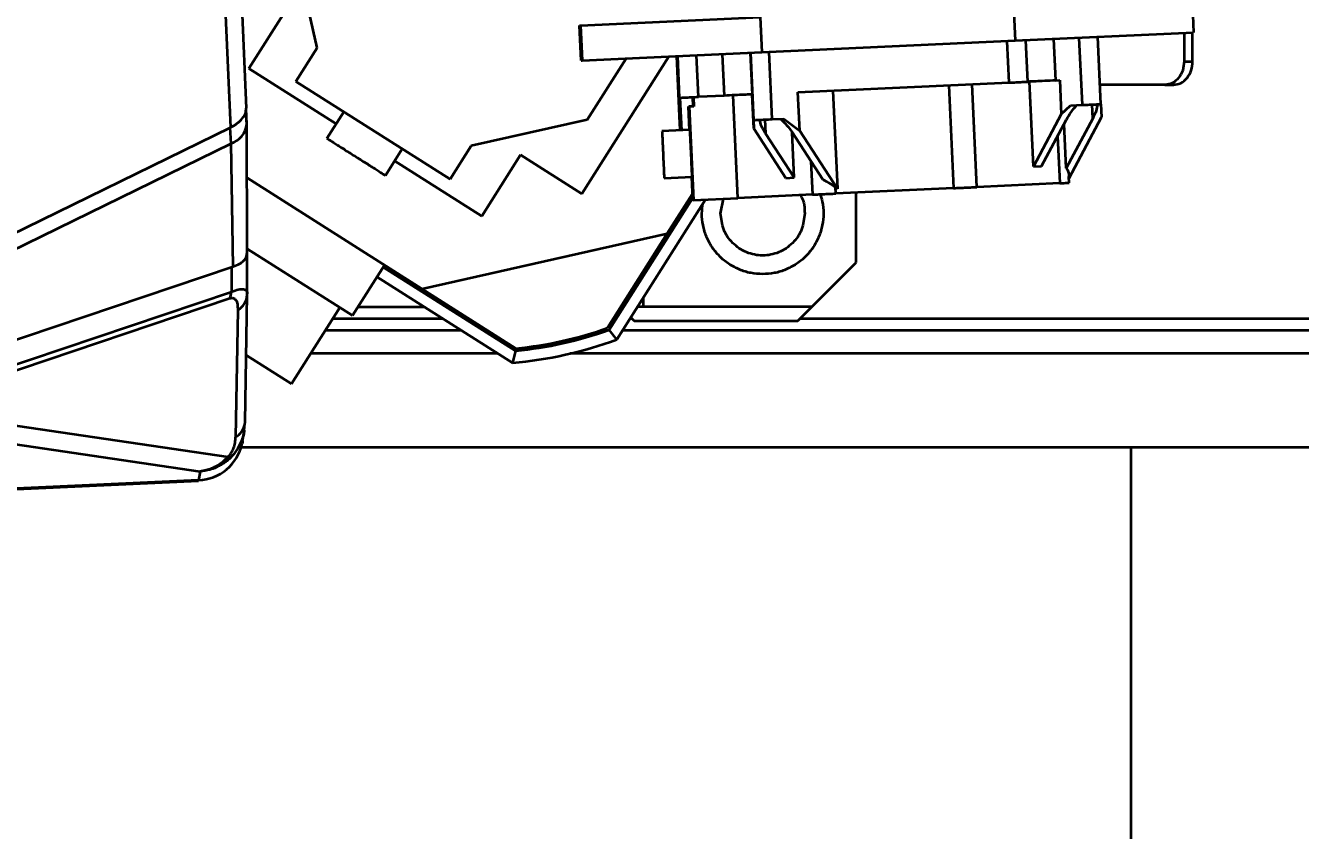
# Model space of a CAD drawing. Header units: millimetres. Extents: x 0 to 420, y 0 to 297.
# Drawn here: x 143.25 to 145.978, y 160.372 to 162.094 of the extents above; entities that cross this region are included whole.
import ezdxf

# ---------------------------------------------------------------- set-up
doc = ezdxf.new("R2010")
doc.units = ezdxf.units.MM
doc.layers.add('尺寸线层', color=150, linetype='Continuous')
doc.styles.add('SLDTEXTSTYLE2', font='TXT', dxfattribs={"width": 0.7})
doc.dimstyles.new('SLDDIMSTYLE0', dxfattribs={"dimtxt": 3.5, "dimasz": 3.302, "dimexe": 0, "dimexo": 0.0625, "dimgap": 0.875, "dimtad": 1, "dimdec": 1, "dimlfac": 100, "dimrnd": 1e-09, "dimzin": 12, "dimdsep": 46, "dimtxsty": 'SLDTEXTSTYLE2', "dimsah": 1, "dimcen": 0.09, "dimadec": 0, "dimazin": 3, "dimtfac": 1, "dimtdec": 3, "dimtofl": 0, "dimtmove": 0, "dimatfit": 3, "dimfxl": 0, "dimfrac": 2, "dimtolj": 1, "dimtzin": 12, "dimarcsym": 0})
doc.dimstyles.new('SLDDIMSTYLE2', dxfattribs={"dimtxt": 0.18, "dimasz": 3.302, "dimexe": 0, "dimexo": 0.0625, "dimgap": 0, "dimtad": 0, "dimtih": 1, "dimtoh": 1, "dimdec": 0, "dimrnd": 1e-09, "dimzin": 0, "dimdsep": 46, "dimtxsty": 'Standard', "dimsah": 1, "dimcen": 0.09, "dimadec": 0, "dimazin": 0, "dimtfac": 3.302, "dimtdec": 0, "dimtofl": 0, "dimtmove": 0, "dimatfit": 3, "dimfxl": 0, "dimfrac": 2, "dimtolj": 1, "dimtzin": 0, "dimarcsym": 0})

# ---------------------------------------------------------------- blocks, each defined once
blk = doc.blocks.new('_D_7')
at = {"layer": '尺寸线层'}
for p, q in [((70.597, 160.4022), (70.597, 246.1922)), ((332.8156, 175.1167), (332.8156, 246.1922)), ((332.8156, 245.1922), (70.597, 245.1922))]:
    blk.add_line(p, q, dxfattribs=at)
for points in [[(70.597, 245.1922), (73.899, 244.6842), (73.899, 245.7002)], [(332.8156, 245.1922), (329.5136, 245.7002), (329.5136, 244.6842)]]:
    blk.add_solid(points, dxfattribs=at)
at = {"layer": '尺寸线层', "insert": (202.8758, 249.704), "char_height": 3.5, "attachment_point": 1, "style": 'SLDTEXTSTYLE2'}
blk.add_mtext('26221.85', dxfattribs=at)

msp = doc.modelspace()

# ---------------------------------------------------------------- linework, layer by layer
at = {"color": 7, "linetype": 'Continuous', "lineweight": 35}
for p, q in [((143.8743, 162.046), (143.8188, 162.294)), ((143.6778, 162.1322), (143.689, 161.8762)), ((143.7132, 162.1338), (143.7226, 161.9172)), ((143.7286, 162.0022), (143.8116, 162.1332)), ((145.3646, 162.1366), (145.368, 162.0617)), ((145.7464, 162.1542), (145.7498, 162.0792)), ((144.4377, 162.094), (144.8225, 162.1117)), ((144.8225, 162.1117), (144.826, 162.0368)), ((144.4356, 162.0939), (144.4377, 162.094)), ((144.4391, 162.019), (144.4356, 162.0939)), ((144.4377, 162.094), (144.4412, 162.0191)), ((145.368, 162.0617), (145.7498, 162.0792)), ((145.7295, 162.0783), (145.7295, 162.0172)), ((145.7477, 162.0172), (145.7477, 162.0791)), ((144.826, 162.0368), (145.368, 162.0617)), ((145.355, 161.972), (145.3509, 162.0609)), ((145.3948, 161.9738), (145.3907, 162.0627)), ((145.4502, 162.0655), (145.4543, 161.9766)), ((145.5118, 161.9241), (145.5052, 162.068)), ((145.5516, 161.926), (145.545, 162.0698)), ((143.8288, 161.9742), (143.8743, 162.046)), ((144.4391, 162.019), (144.4412, 162.0191)), ((144.4408, 161.7343), (144.6267, 162.0276)), ((144.4412, 162.0191), (144.826, 162.0368)), ((144.5353, 162.0234), (144.4522, 161.8924)), ((144.6505, 161.8846), (144.6439, 162.0284)), ((144.65, 161.9396), (144.6459, 162.0285)), ((144.6901, 161.9414), (144.686, 162.0304)), ((144.741, 162.0329), (144.7451, 161.944)), ((144.8011, 162.0356), (144.8052, 161.9467)), ((144.8014, 162.0357), (144.808, 161.8918)), ((144.8481, 161.8936), (144.8415, 162.0375)), ((143.7286, 162.0022), (143.9152, 161.8839)), ((145.7295, 162.0172), (145.7477, 162.0172)), ((144.1588, 161.7651), (143.8288, 161.9742)), ((144.9032, 161.9512), (145.355, 161.972)), ((145.2262, 161.9661), (145.2363, 161.7463)), ((145.2856, 161.7486), (145.2756, 161.9683)), ((145.4071, 161.7922), (145.3987, 161.974)), ((145.4543, 161.9766), (145.4632, 161.977)), ((145.4632, 161.977), (145.4665, 161.9042)), ((145.6884, 161.9672), (145.5497, 161.9672)), ((145.6884, 161.9672), (145.7066, 161.9672)), ((144.6482, 161.9395), (144.65, 161.9396)), ((144.6514, 161.8696), (144.6482, 161.9395)), ((144.6505, 161.9396), (144.6537, 161.8697)), ((144.6791, 161.9209), (144.6782, 161.9409)), ((144.6797, 161.941), (144.6806, 161.921)), ((144.7451, 161.944), (144.6901, 161.9414)), ((144.7744, 161.7251), (144.7643, 161.9449)), ((144.8053, 161.9467), (144.8052, 161.9467)), ((144.8086, 161.8739), (144.8053, 161.9467)), ((144.907, 161.8686), (144.9032, 161.9512)), ((144.9778, 161.9547), (144.9875, 161.7449)), ((143.7241, 161.883), (143.7217, 161.9115)), ((143.7241, 161.883), (143.7224, 161.9158)), ((144.6691, 161.9205), (144.6707, 161.9205)), ((144.6714, 161.8705), (144.6691, 161.9205)), ((144.6806, 161.921), (144.6707, 161.9205)), ((144.6707, 161.9205), (144.6798, 161.7207)), ((145.4665, 161.9042), (145.4867, 161.923)), ((145.4867, 161.923), (145.5118, 161.9241)), ((145.5339, 161.8954), (145.5326, 161.9251)), ((145.5515, 161.926), (145.5526, 161.8983)), ((143.9313, 161.9093), (143.8954, 161.8527)), ((144.4522, 161.8924), (144.2043, 161.8369)), ((144.6505, 161.8846), (144.6506, 161.8846)), ((144.6506, 161.8846), (144.6514, 161.8696)), ((144.8079, 161.8918), (144.8086, 161.8739)), ((144.8324, 161.8929), (144.8338, 161.8632)), ((144.8481, 161.8936), (144.8731, 161.8948)), ((144.8731, 161.8948), (144.907, 161.8686)), ((145.4665, 161.9042), (145.4071, 161.7922)), ((145.4246, 161.793), (145.4777, 161.8928)), ((145.4773, 161.7888), (145.4729, 161.8839)), ((145.5339, 161.8954), (145.4773, 161.7888)), ((145.4833, 161.7677), (145.5526, 161.8983)), ((143.177, 161.6258), (143.689, 161.8762)), ((143.6905, 161.8419), (143.6881, 161.8758)), ((143.7249, 161.609), (143.7241, 161.8817)), ((144.6722, 161.8706), (144.6123, 161.8678)), ((144.8086, 161.8739), (144.8776, 161.7679)), ((144.8953, 161.7687), (144.8338, 161.8632)), ((144.8905, 161.8659), (144.9562, 161.7648)), ((144.8953, 161.7687), (144.8908, 161.8654)), ((144.9875, 161.7449), (144.907, 161.8686)), ((145.4588, 161.8573), (145.4634, 161.7567)), ((143.1785, 161.5915), (143.6905, 161.8419)), ((143.6949, 161.5783), (143.6905, 161.8419)), ((144.0204, 161.7734), (144.0563, 161.83)), ((144.2043, 161.8369), (144.1588, 161.7651)), ((144.0402, 161.8047), (144.2269, 161.6864)), ((144.2269, 161.6864), (144.3099, 161.8173)), ((144.3099, 161.8173), (144.4408, 161.7343)), ((144.9311, 161.8035), (144.9344, 161.7324)), ((145.4071, 161.7922), (145.4246, 161.793)), ((143.7244, 161.7681), (144.0981, 161.5312)), ((144.6168, 161.7679), (144.6768, 161.7707)), ((144.6783, 161.7207), (144.676, 161.7706)), ((144.8776, 161.7679), (144.8953, 161.7687)), ((144.9833, 161.7481), (144.9875, 161.7449)), ((144.9839, 161.7347), (144.9833, 161.7481)), ((145.2363, 161.7463), (144.9839, 161.7347)), ((145.4634, 161.7567), (145.2856, 161.7486)), ((145.4837, 161.7577), (145.4831, 161.7711)), ((144.499, 161.4431), (144.6781, 161.7257)), ((144.7053, 161.7219), (144.5155, 161.4226)), ((144.6235, 161.649), (144.6777, 161.7344)), ((144.6798, 161.7207), (144.6783, 161.7207)), ((144.6798, 161.7207), (144.7744, 161.7251)), ((144.7377, 161.6922), (144.744, 161.7237)), ((144.9344, 161.7324), (144.7744, 161.7251)), ((145.0277, 161.5872), (145.0277, 161.7367)), ((144.0981, 161.5312), (144.6235, 161.649)), ((144.4957, 161.4473), (144.6235, 161.649)), ((143.9499, 161.4736), (143.7249, 161.6162)), ((143.7249, 161.5207), (143.7247, 161.6047)), ((144.9327, 161.4922), (145.0277, 161.5872)), ((143.1816, 161.4056), (143.6949, 161.5783)), ((143.6911, 161.577), (143.6912, 161.5246)), ((144.0185, 161.5817), (143.9499, 161.4736)), ((144.2924, 161.3726), (144.0024, 161.5564)), ((144.0158, 161.5775), (144.2986, 161.3982)), ((144.0981, 161.5312), (144.2998, 161.4034)), ((143.1829, 161.3408), (143.6877, 161.5107)), ((143.1863, 161.3547), (143.6912, 161.5246)), ((143.7203, 161.2467), (143.7249, 161.5182)), ((143.7246, 161.5143), (143.7245, 161.5242)), ((143.7249, 161.5182), (143.7249, 161.5199)), ((144.5727, 161.4922), (144.5727, 161.5128)), ((143.7046, 161.4854), (143.7, 161.2139)), ((143.8195, 161.3278), (143.9228, 161.4908)), ((143.9618, 161.4922), (144.1036, 161.4922)), ((144.5727, 161.4922), (144.5597, 161.4922)), ((144.9327, 161.4922), (144.5727, 161.4922)), ((144.9027, 161.4622), (144.9327, 161.4922)), ((143.9079, 161.4672), (144.143, 161.4672)), ((144.5438, 161.4672), (144.5477, 161.4672)), ((144.5453, 161.4696), (144.5527, 161.4622)), ((144.5527, 161.4622), (144.9027, 161.4622)), ((144.9077, 161.4672), (146.3154, 161.4672)), ((143.892, 161.4422), (144.1824, 161.4422)), ((144.5155, 161.4226), (144.499, 161.4431)), ((144.528, 161.4422), (151.2154, 161.4422)), ((144.2613, 161.3922), (143.8603, 161.3922)), ((144.2986, 161.3982), (144.2924, 161.3726)), ((151.2154, 161.3922), (144.4151, 161.3922)), ((143.7227, 161.3891), (143.8195, 161.3278)), ((143.1561, 161.2491), (143.6839, 161.1715)), ((143.7148, 161.2048), (143.7187, 161.2289)), ((143.7185, 161.2278), (143.72, 161.2428)), ((143.1013, 161.2173), (143.6238, 161.1404)), ((143.712, 161.1922), (151.2154, 161.1922)), ((145.6154, 161.1922), (145.6154, 160.3422)), ((143.6207, 161.1215), (142.7394, 161.081)), ((142.7394, 161.0799), (143.6207, 161.1204)), ((143.6207, 161.1215), (143.6206, 161.1208)), ((143.6238, 161.1404), (143.6207, 161.1215))]:
    msp.add_line(p, q, dxfattribs=at)
at = {"color": 7, "linetype": 'Continuous', "lineweight": 35, "flags": 128}
for points in [[(143.72, 161.2428), (143.7201, 161.2433), (143.7203, 161.2467)], [(143.7148, 161.2048), (143.7146, 161.2032), (143.7139, 161.1997)]]:
    msp.add_lwpolyline(points, dxfattribs=at)
at = {"color": 7, "linetype": 'Continuous', "lineweight": 35}
for centre, radius, start, end in [((143.6754, 161.8886), 0.049, 287.9319, 353.4268), ((143.6459, 161.5285), 0.0454, 336.9325, 355.1216), ((143.6852, 161.5201), 0.0397, 299.2085, 357.3381), ((144.2187, 162.2244), 0.825, 275.6428, 289.6182), ((144.2187, 162.2244), 0.855, 274.9449, 290.3162), ((144.2187, 162.2244), 0.83, 275.5238, 289.7373), ((143.6803, 161.2489), 0.0402, 299.3983, 351.2565), ((143.6167, 161.2209), 0.0995, 272.3295, 347.6728), ((143.6898, 161.1789), 0.00942, 231.6038, 265.6502)]:
    msp.add_arc(centre, radius, start, end, dxfattribs=at)
for points in [[(145.7295, 162.0172), (145.7289, 162.0107), (145.7277, 161.9976), (145.7182, 161.9811), (145.7046, 161.9695), (145.6938, 161.968), (145.6884, 161.9672)], [(145.7066, 161.9672), (145.7119, 161.968), (145.7227, 161.9695), (145.7363, 161.9811), (145.7459, 161.9976), (145.7471, 162.0107), (145.7477, 162.0172)], [(145.355, 161.972), (145.3602, 161.9722), (145.3707, 161.9727), (145.3839, 161.9733), (145.3931, 161.9737), (145.3942, 161.9738), (145.3948, 161.9738)], [(145.4543, 161.9766), (145.4464, 161.9762), (145.4307, 161.9755), (145.411, 161.9746), (145.3972, 161.9739), (145.3955, 161.9739), (145.3946, 161.9738)], [(144.65, 161.9396), (144.6506, 161.9396), (144.6519, 161.9397), (144.6612, 161.9401), (144.6744, 161.9407), (144.6849, 161.9412), (144.6901, 161.9414)], [(143.689, 161.8762), (143.6941, 161.879), (143.7044, 161.8847), (143.715, 161.8949), (143.7218, 161.9059), (143.7223, 161.9135), (143.7226, 161.9172)], [(145.5118, 161.9241), (145.517, 161.9244), (145.5275, 161.9249), (145.5406, 161.9255), (145.5498, 161.9259), (145.551, 161.9259), (145.5516, 161.926)], [(144.808, 161.8918), (144.8086, 161.8918), (144.8098, 161.8919), (144.8191, 161.8923), (144.8324, 161.8929), (144.8428, 161.8934), (144.8481, 161.8936)], [(144.6123, 161.8678), (144.6123, 161.867), (144.6124, 161.8655), (144.613, 161.854), (144.6138, 161.8375), (144.6147, 161.8179), (144.6156, 161.7982), (144.6164, 161.7817), (144.6168, 161.7702), (144.6168, 161.7687), (144.6168, 161.7679)], [(144.6768, 161.7707), (144.6768, 161.7714), (144.6768, 161.7729), (144.6763, 161.7845), (144.6756, 161.801), (144.6747, 161.8206), (144.6738, 161.8402), (144.673, 161.8568), (144.6724, 161.8683), (144.6722, 161.8698), (144.6722, 161.8706)], [(143.8954, 161.8527), (143.8964, 161.8521), (143.8982, 161.8509), (143.9127, 161.8417), (143.9334, 161.8286), (143.9497, 161.8182), (143.9579, 161.8131)], [(143.9579, 161.8131), (143.9661, 161.8079), (143.9825, 161.7975), (144.0032, 161.7844), (144.0176, 161.7752), (144.0195, 161.774), (144.0204, 161.7734)], [(145.2363, 161.7463), (145.2409, 161.7465), (145.25, 161.7469), (145.2632, 161.7475), (145.2754, 161.7481), (145.2822, 161.7484), (145.2856, 161.7486)], [(145.4634, 161.7567), (145.4665, 161.7569), (145.4726, 161.7572), (145.4789, 161.7575), (145.483, 161.7576), (145.4835, 161.7577), (145.4837, 161.7577)], [(144.9344, 161.7324), (144.9378, 161.7326), (144.9447, 161.7329), (144.957, 161.7335), (144.9701, 161.7341), (144.9793, 161.7345), (144.9839, 161.7347)], [(144.9177, 161.6922), (144.9164, 161.6805), (144.9137, 161.6569), (144.8928, 161.6269), (144.8631, 161.6069), (144.8277, 161.5999), (144.7923, 161.6069), (144.7626, 161.6269), (144.7418, 161.6569), (144.7391, 161.6805), (144.7377, 161.6922)]]:
    msp.add_open_spline(points, degree=3, dxfattribs=at)
for points, knots in [([(144.8035, 161.9467), (144.8028, 161.9466), (144.8011, 161.9465), (144.7884, 161.946), (144.7687, 161.9451), (144.7529, 161.9443), (144.7451, 161.944)], [0, 0, 0, 0, 0.172233, 0.448155, 0.724078, 1, 1, 1, 1]), ([(145.4777, 161.8928), (145.4808, 161.8983), (145.4869, 161.9089), (145.4956, 161.9188), (145.4999, 161.9236)], [0, 0, 0, 0, 0.516204, 1, 1, 1, 1]), ([(145.5441, 161.9256), (145.5433, 161.921), (145.5417, 161.9114), (145.5366, 161.9009), (145.5339, 161.8954)], [0, 0, 0, 0, 0.483796, 1, 1, 1, 1]), ([(144.8338, 161.8632), (144.8307, 161.8684), (144.8247, 161.8784), (144.8223, 161.8879), (144.8211, 161.8924)], [0, 0, 0, 0, 0.516204, 1, 1, 1, 1]), ([(144.8657, 161.8945), (144.8703, 161.8901), (144.88, 161.881), (144.8869, 161.871), (144.8905, 161.8659)], [0, 0, 0, 0, 0.483796, 1, 1, 1, 1]), ([(145.4773, 161.7888), (145.4789, 161.7864), (145.4821, 161.7815), (145.4828, 161.7746), (145.4831, 161.7711)], [0, 0, 0, 0, 0.478084, 1, 1, 1, 1]), ([(144.9562, 161.7648), (144.9607, 161.7626), (144.97, 161.7579), (144.9787, 161.7515), (144.9833, 161.7481)], [0, 0, 0, 0, 0.478084, 1, 1, 1, 1]), ([(144.95, 161.7348), (144.9519, 161.7291), (144.9566, 161.7154), (144.9584, 161.6922), (144.9561, 161.6667), (144.9486, 161.6422), (144.9365, 161.6196), (144.9202, 161.5997), (144.9004, 161.5834), (144.8778, 161.5714), (144.8532, 161.5637), (144.8362, 161.5627), (144.8277, 161.5622)], [0, 0, 0, 0, 0.072657, 0.175695, 0.278733, 0.381772, 0.48481, 0.587848, 0.690886, 0.793924, 0.896962, 1, 1, 1, 1]), ([(144.9078, 161.7312), (144.9089, 161.7297), (144.9167, 161.7186), (144.9173, 161.7045), (144.9177, 161.6922)], [0, 0, 0, 0, 0.134528, 1, 1, 1, 1]), ([(144.8277, 161.5622), (144.8192, 161.5627), (144.8022, 161.5637), (144.7776, 161.5714), (144.755, 161.5834), (144.7352, 161.5997), (144.7189, 161.6195), (144.7068, 161.6422), (144.6995, 161.6667), (144.6967, 161.6908), (144.6988, 161.7063), (144.6998, 161.7133)], [0, 0, 0, 0, 0.1132598, 0.2265197, 0.3397795, 0.4530393, 0.5662991, 0.679559, 0.7928188, 0.9060786, 1, 1, 1, 1]), ([(143.6949, 161.5783), (143.6996, 161.5802), (143.7087, 161.5838), (143.7182, 161.5915), (143.724, 161.5999), (143.7245, 161.6061), (143.7247, 161.609)], [0, 0, 0, 0, 0.265572, 0.516226, 0.775306, 1, 1, 1, 1]), ([(143.6912, 161.5246), (143.6963, 161.5264), (143.7072, 161.5303), (143.7178, 161.5306), (143.7243, 161.5273), (143.7247, 161.5224), (143.7249, 161.5199)], [0, 0, 0, 0, 0.209615, 0.444519, 0.709738, 1, 1, 1, 1]), ([(143.6877, 161.5107), (143.689, 161.511), (143.6918, 161.5117), (143.6968, 161.511), (143.7013, 161.5067), (143.7043, 161.4977), (143.7045, 161.4898), (143.7046, 161.4854)], [0, 0, 0, 0, 0.077887, 0.164189, 0.381557, 0.663975, 1, 1, 1, 1]), ([(143.7184, 161.228), (143.7184, 161.2274), (143.7177, 161.2199), (143.7129, 161.2053), (143.7035, 161.1856), (143.6937, 161.1747), (143.6891, 161.1695)], [0, 0, 0, 0, 0.0330202, 0.3883401, 0.7094456, 1, 1, 1, 1]), ([(143.6839, 161.1715), (143.6851, 161.1728), (143.6877, 161.1755), (143.6921, 161.1819), (143.6964, 161.191), (143.6994, 161.2025), (143.6998, 161.2099), (143.7, 161.2139)], [0, 0, 0, 0, 0.082676, 0.173864, 0.396217, 0.674752, 1, 1, 1, 1]), ([(143.6839, 161.1715), (143.6799, 161.1675), (143.6716, 161.1592), (143.6591, 161.1513), (143.6474, 161.146), (143.6365, 161.1423), (143.6283, 161.1411), (143.6238, 161.1404)], [0, 0, 0, 0, 0.23691, 0.499183, 0.629322, 0.79627, 1, 1, 1, 1]), ([(143.6891, 161.1695), (143.687, 161.1676), (143.6828, 161.1636), (143.6756, 161.1583), (143.6677, 161.1533), (143.6574, 161.1481), (143.6429, 161.1427), (143.6308, 161.1413), (143.6238, 161.1404)], [0, 0, 0, 0, 0.1153725, 0.2370994, 0.3651864, 0.4996382, 0.7085169, 1, 1, 1, 1])]:
    msp.add_open_spline(points, degree=3, knots=knots, dxfattribs=at)

# ---------------------------------------------------------------- dimensions: what is measured, and where the dimension line sits
at = {"layer": '尺寸线层'}
dim = msp.add_linear_dim(base=(70.597, 245.1922), p1=(332.8156, 175.1167), p2=(70.597, 160.4022), angle=0, dimstyle='SLDDIMSTYLE0', dxfattribs=at)
dim.commit()
dim.dimension.update_dxf_attribs({"geometry": '_D_7', "text_midpoint": (209.0129, 245.1922), "dimtype": 160})

# ---------------------------------------------------------------- leaders
msp.add_leader([(142.3644, 163.2306), (148.9331, 110.6927)], dimstyle='SLDDIMSTYLE2', dxfattribs=at)

doc.saveas('drawing.dxf')
